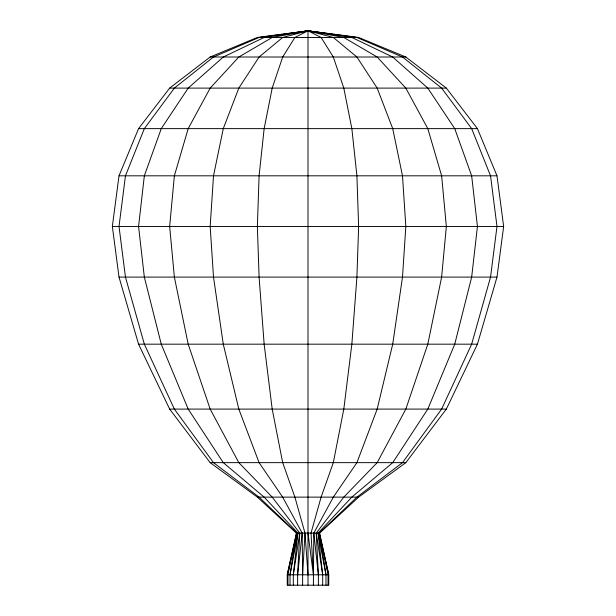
<?xml version="1.0" encoding="UTF-8"?>
<svg xmlns="http://www.w3.org/2000/svg" width="616" height="616" viewBox="0 0 616 616"><rect width="100%" height="100%" fill="white"/><g stroke="black" fill="none" stroke-linecap="round" stroke-linejoin="round"><path stroke-width="0.92" d="M290.02 585.2L290.02 574.805L296.75 533.079L259.09 497.127L213.506 462.647L174.367 409.093L144.337 344.175L125.456 277.092L119.011 226.449L125.456 175.814L144.337 128.629L174.367 88.103L213.506 57.011L259.09 37.468L308 30.8L358.635 37.468L405.828 57.011L446.346 88.103L477.438 128.629L496.989 175.814L503.649 226.449L496.989 277.092L477.438 344.175L446.346 409.093L405.828 462.647L358.635 497.127L319.65 533.079L296.35 533.079L257.365 497.127L210.172 462.647L169.654 409.093L138.561 344.175L119.011 277.092L112.351 226.449L119.011 175.814L138.561 128.629L169.654 88.103L210.172 57.011L257.365 37.468L308 30.8L333.318 37.468L356.91 57.011L377.177 88.103L392.723 128.629L402.494 175.814L405.828 226.449L402.494 277.092L392.723 344.175L377.177 409.093L356.91 462.647L333.318 497.127L313.821 533.079L313.375 585.2M297.62 585.2L297.62 574.805L299.761 533.079L272.195 497.127L238.823 462.647L210.172 409.093L188.188 344.175L174.367 277.092L169.654 226.449L174.367 175.814L188.188 128.629L210.172 88.103L238.823 57.011L272.195 37.468L308 30.8L356.91 37.468L402.494 57.011L441.633 88.103L471.663 128.629L490.544 175.814L496.989 226.449L490.544 277.092L471.663 344.175L441.633 409.093L402.494 462.647L356.91 497.127L319.25 533.079L325.98 574.805L325.98 585.2M302.625 585.2L302.625 574.805L304.989 533.079L294.895 497.127L282.682 462.647L272.195 409.093L264.149 344.175L259.09 277.092L257.365 226.449L259.09 175.814L264.149 128.629L272.195 88.103L282.682 57.011L294.895 37.468L308 30.8L351.851 37.468L392.723 57.011L427.812 88.103L454.739 128.629L471.663 175.814L477.438 226.449L471.663 277.092L454.739 344.175L427.812 409.093L392.723 462.647L351.851 497.127L318.087 533.079L322.684 574.805L322.684 585.2M293.316 585.2L293.316 574.805L297.913 533.079L264.149 497.127L223.277 462.647L188.188 409.093L161.261 344.175L144.337 277.092L138.561 226.449L144.337 175.814L161.261 128.629L188.188 88.103L223.277 57.011L264.149 37.468L308 30.8L343.805 37.468L377.177 57.011L405.828 88.103L427.812 128.629L441.633 175.814L446.346 226.449L441.633 277.092L427.812 344.175L405.828 409.093L377.177 462.647L343.805 497.127L316.239 533.079L318.38 574.805L318.38 585.2M297.62 574.805L302.179 533.079L282.682 497.127L259.09 462.647L238.823 409.093L223.277 344.175L213.506 277.092L210.172 226.449L213.506 175.814L223.277 128.629L238.823 88.103L259.09 57.011L282.682 37.468L308 30.8L321.105 37.468L333.318 57.011L343.805 88.103L351.851 128.629L356.91 175.814L358.635 226.449L356.91 277.092L351.851 344.175L343.805 409.093L333.318 462.647L321.105 497.127L311.011 533.079L313.375 574.805L308 533.079M293.316 574.805L299.761 533.079M290.02 574.805L297.913 533.079M296.35 533.079L287.241 574.805L287.241 585.2L328.759 585.2L328.759 574.805L319.65 533.079M257.365 37.468L358.635 37.468M210.172 57.011L405.828 57.011M169.654 88.103L446.346 88.103M138.561 128.629L477.438 128.629M119.011 175.814L496.989 175.814M112.351 226.449L503.649 226.449M119.011 277.092L496.989 277.092M138.561 344.175L477.438 344.175M169.654 409.093L446.346 409.093M210.172 462.647L405.828 462.647M257.365 497.127L358.635 497.127M318.087 533.079L325.98 574.805M316.239 533.079L322.684 574.805M313.821 533.079L318.38 574.805M304.989 533.079L308 574.805M302.179 533.079L302.625 574.805M328.051 585.2L328.051 574.805L319.25 533.079L328.759 574.805L287.241 574.805L296.75 533.079L287.949 574.805L287.949 585.2M308 30.8L308 585.2"/></g></svg>
